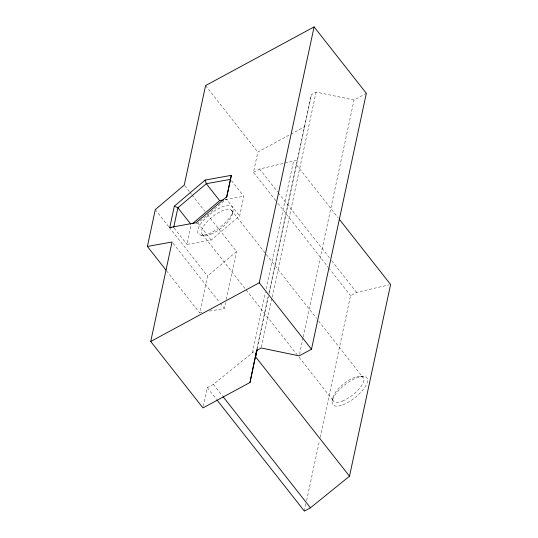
<?xml version="1.0" encoding="UTF-8"?>
<svg xmlns="http://www.w3.org/2000/svg" width="538" height="538" viewBox="0 0 538 538"><rect width="100%" height="100%" fill="white"/><g stroke="black" fill="none" stroke-linecap="round" stroke-linejoin="round"><path stroke-width="0.4" stroke-dasharray="2.69 2.02" d="M269.081 293.654L311.415 94.614L316.082 92.085L354.044 99.994L366.351 93.336M232.396 213.989L233.041 210.829M332.249 400.797L332.894 397.636M231.542 180.627L243.849 196.276L239.625 215.973L211.212 240.049L187.022 244.427L191.246 224.729M202.106 312.457L199.638 312.901L207.54 276.055L236.498 251.515L207.527 214.682M203.317 406.304L207.305 387.683L213.391 384.394L255.395 350.413M209.504 311.119L224.292 308.442L225.516 302.753M226.209 299.498L236.498 251.515M275.806 200.654L253.485 172.274L257.823 152.032L290.143 134.554M252.456 352.793L265.449 292.168M266.155 288.886L293.553 161.07M256.734 349.68L268.341 295.55M269.04 292.269L311.415 94.614M257.312 348.543L268.375 296.929M261.401 347.158L271.952 297.951M272.127 297.131L316.082 92.085M299.538 354.239L303.055 337.837M303.23 337.017L354.044 99.994M304.36 511.1L305.94 503.729M306.64 500.454L319.458 440.662M320.164 437.387L350.541 295.692L356.62 292.396L388.987 284.864M196.269 223.384L197.883 223.088L226.296 199.02L239.625 215.973M290.876 134.157L304.838 126.612M253.485 172.274L259.572 168.986L297.649 160.122M225.301 199.632L243.849 196.276M201.259 235.16L204.581 235.274M360.709 376.351L364.031 376.472M296.653 165.018L338.18 217.823M205.577 85.596L257.823 152.032M259.572 168.986L277.736 192.086M278.254 192.745L329.633 258.079M331.711 260.722L356.62 292.396M277.877 203.29L328.22 267.312M328.738 267.971L350.541 295.692M231.401 210.109L316.519 318.355M318.597 320.991L362.713 377.091M184.769 185.738L189.423 191.656M189.941 192.315L191.494 194.285M192.012 194.944L204.944 211.387M197.883 223.088L211.212 240.049M202.577 234.534L297.037 354.656M299.115 357.293L333.89 401.516M174.204 228.119L187.022 244.427M155.294 209.612L168.744 226.713M169.262 227.372L207.54 276.055M173.081 243.317L219.639 302.524M220.156 303.183L224.292 308.442M166.531 270.802L199.638 312.901M213.391 384.394L222.732 396.277M207.305 387.683L216.646 399.566M208.515 233.842A21.675 8.198 -38.2 0 0 233.075 208.193A21.675 8.198 -38.2 0 0 204.716 219.006A21.675 8.198 -38.2 0 0 208.515 233.842M210.93 234.131A18.964 7.176 -38.2 0 0 232.423 211.69A18.964 7.176 -38.2 0 0 207.607 221.145A18.964 7.176 -38.2 0 0 210.93 234.131M342.249 401.113A18.964 7.176 -38.2 0 0 363.735 378.671A18.964 7.176 -38.2 0 0 338.927 388.133A18.964 7.176 -38.2 0 0 342.249 401.113M342.928 404.771A21.675 8.198 -38.2 0 0 367.494 379.122A21.675 8.198 -38.2 0 0 339.135 389.936A21.675 8.198 -38.2 0 0 342.928 404.771"/><path stroke-width="0.81" d="M147.392 246.465L172.046 242.006L150.721 341.489L202.967 407.925L249.975 382.498L256.559 350.5L261.226 347.978L299.189 355.88L311.489 349.229L366.351 93.336L314.098 26.9L205.577 85.596L184.252 185.079L155.294 209.612L147.392 246.465L166.013 270.143M226.646 197.379L231.347 175.334L205.133 180.075L174.339 206.168L169.759 227.513L171.333 227.493M217.164 400.225L304.36 511.1L310.439 507.811L349.505 476.211L255.557 356.741L257.003 349.761L249.975 382.498M173.693 227.466L177.91 207.769L206.33 183.7L230.52 179.322M231.347 175.334L226.767 196.679L195.98 222.766L169.759 227.513M150.721 341.489L259.242 282.793L314.098 26.9M255.557 356.741L256.962 350.184M349.505 476.211L390.608 284.488L339.222 219.141M192.51 223.66L219.659 200.654L223.694 199.921M174.339 206.168L177.91 207.769L190.734 224.077M219.659 200.654L206.33 183.7L205.133 180.075M259.242 282.793L311.489 349.229M223.25 396.936L310.439 507.811"/></g></svg>
